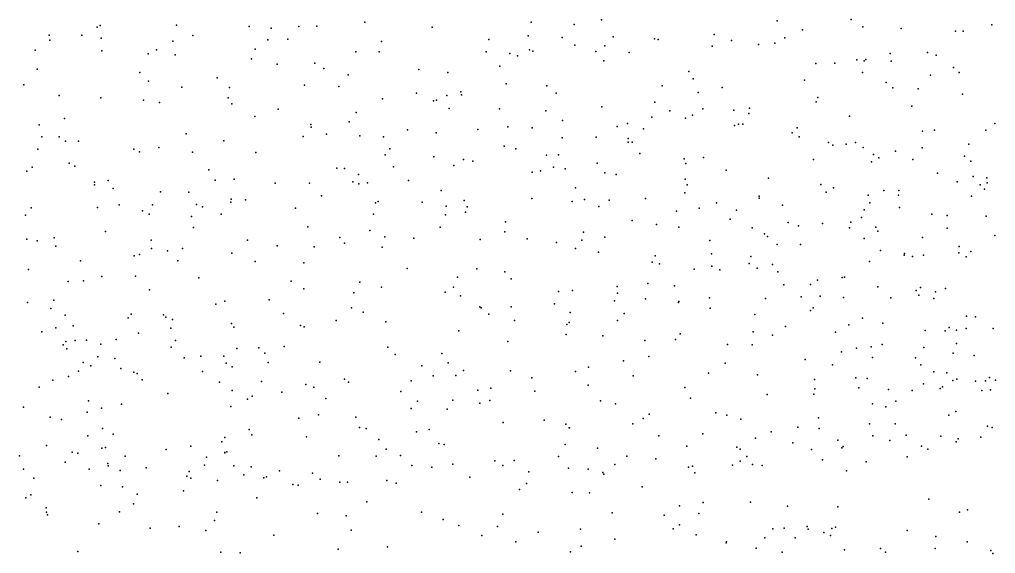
# Model space of a CAD drawing. Header units: metres. Extents: x -25 to 25, y -27.8 to 27.8.
# Drawn here: x -9.482 to -7.936, y 1.71 to 2.556 of the extents above; entities that cross this region are included whole.
import ezdxf

# ---------------------------------------------------------------- set-up
doc = ezdxf.new("R2010")
doc.units = ezdxf.units.M

msp = doc.modelspace()

# ---------------------------------------------------------------- linework, layer by layer
for p in [(-8.9346, 2.5521, -0.7692), (-8.6709, 2.552, 21.6645), (-8.56, 2.5559, -9.6945), (-8.2817, 2.5545, 23.9819), (-8.1642, 2.5564, -0.803), (-9.3588, 2.544, -9.7688), (-9.354, 2.5469, -19.0468), (-9.2329, 2.5472, -12.0856), (-9.1177, 2.5455, 26.6688), (-9.083, 2.5428, -18.224), (-9.0394, 2.5452, 26.0168), (-9.0109, 2.5456, 21.4128), (-8.8282, 2.5442, -12.4274), (-8.603, 2.5483, 3.2595), (-8.2416, 2.5398, 4.4887), (-8.1459, 2.545, -21.4234), (-8.0851, 2.5423, -22.7502), (-7.9991, 2.5378, -0.9024), (-7.9869, 2.5379, -19.5793), (-7.9414, 2.5479, -13.2331), (-9.4344, 2.5318, -20.3376), (-9.4334, 2.5235, 21.0708), (-9.3829, 2.5316, -16.8024), (-9.3521, 2.527, 21.1449), (-9.2388, 2.5223, 23.2062), (-9.2071, 2.5311, 21.2867), (-9.0882, 2.5241, -18.4516), (-9.0566, 2.525, -18.8788), (-8.9081, 2.5218, -9.6534), (-8.7383, 2.5246, 21.8172), (-8.6758, 2.5306, -21.4673), (-8.6219, 2.5277, 22.3848), (-8.5415, 2.5287, -22.4974), (-8.4758, 2.5258, -12.7409), (-8.4698, 2.5248, 24.8681), (-8.3813, 2.5326, 24.4446), (-8.3538, 2.5233, -22.635), (-8.2691, 2.5276, 22.759), (-9.4568, 2.5077, -11.8412), (-9.3511, 2.5065, 23.2424), (-9.2645, 2.5085, -15.2885), (-9.1081, 2.5095, -19.2191), (-8.9489, 2.5052, -21.3044), (-8.9121, 2.5051, 23.1475), (-8.7425, 2.5052, 21.4761), (-8.674, 2.5085, 25.5865), (-8.6685, 2.5062, 4.0255), (-8.6019, 2.5156, 21.4822), (-8.5689, 2.5056, 23.1327), (-8.5546, 2.5149, -18.7097), (-8.3845, 2.5142, 4.3966), (-8.3112, 2.5167, 24.1749), (-8.2852, 2.5188, -12.9448), (-9.2778, 2.5021, -18.1653), (-9.2352, 2.5002, -18.7688), (-9.1144, 2.4942, -12.2121), (-8.7051, 2.5025, -9.6627), (-8.6929, 2.4986, -0.3503), (-8.556, 2.4911, 25.2243), (-8.5158, 2.504, -18.4259), (-8.1555, 2.4927, 23.1387), (-8.1436, 2.491, 21.4969), (-8.1408, 2.493, 23.0888), (-8.1027, 2.5026, -20.8995), (-8.1011, 2.4902, -13.2454), (-8.0435, 2.504, 14.1972), (-8.0296, 2.4998, -20.1261), (-9.4537, 2.4775, -1.0326), (-9.0737, 2.4857, 26.8617), (-9.0136, 2.487, -17.9099), (-8.9995, 2.479, 23.1541), (-8.8489, 2.4773, 21.4716), (-8.7206, 2.4825, 23.1314), (-8.4212, 2.4738, -18.2926), (-8.22, 2.4866, 23.6068), (-8.1904, 2.4871, -19.3288), (-8.0021, 2.4802, 14.3438), (-9.291, 2.4724, 21.2596), (-9.2773, 2.4586, -20.9396), (-9.1687, 2.4641, -17.9803), (-8.9609, 2.4689, 21.4528), (-8.8034, 2.4724, -16.9983), (-8.4143, 2.4624, 21.4863), (-8.2381, 2.46, -9.8679), (-8.1462, 2.4724, -17.9936), (-8.0388, 2.4683, -20.6016), (-7.9934, 2.4725, 4.7226), (-9.4746, 2.4526, -20.175), (-9.2243, 2.4494, -16.8485), (-9.149, 2.4486, 23.1709), (-9.0301, 2.4521, -16.8616), (-8.976, 2.4502, -0.4914), (-8.7107, 2.4547, 3.7367), (-8.6465, 2.4514, 27.2378), (-8.4636, 2.4511, -0.5217), (-8.3687, 2.4488, -9.7829), (-8.109, 2.4563, -13.0672), (-8.0984, 2.4483, -9.9575), (-8.0583, 2.4463, 3.1166), (-9.4189, 2.4359, 21.1932), (-9.353, 2.4322, 21.1202), (-9.2852, 2.4285, 23.1866), (-9.1509, 2.4324, 21.4017), (-8.9067, 2.4307, 27.0747), (-8.853, 2.4399, -19.0989), (-8.8257, 2.4273, -21.8482), (-8.821, 2.4287, 3.4976), (-8.8045, 2.4362, 21.4342), (-8.7824, 2.442, 21.6134), (-8.7813, 2.4371, 22.2952), (-8.6318, 2.4396, 3.8911), (-8.4069, 2.4409, 3.1856), (-8.2172, 2.4327, 21.5036), (-7.9879, 2.4381, -19.7772), (-9.2601, 2.4249, 21.3386), (-9.1453, 2.4227, -21.1283), (-9.0721, 2.4142, 23.1462), (-8.8008, 2.4151, -17.2474), (-8.7215, 2.4149, 21.5026), (-8.5591, 2.4179, 25.008), (-8.4753, 2.4252, 4.285), (-8.399, 2.4147, -21.4357), (-8.3501, 2.4125, -18.4952), (-8.3252, 2.416, 27.2822), (-8.2198, 2.4261, -18.1289), (-8.0682, 2.4192, -21.3669), (-9.4103, 2.3993, -17.8677), (-9.1088, 2.4028, -0.6087), (-8.9485, 2.4092, -18.7844), (-8.6478, 2.4114, -14.6052), (-8.48, 2.4014, -7.9338), (-8.4516, 2.4115, 22.6253), (-8.4266, 2.3998, -18.9154), (-8.4154, 2.4046, 24.5265), (-8.3265, 2.4072, -18.703), (-8.1669, 2.4031, 23.1036), (-9.4507, 2.3895, -20.6268), (-9.0202, 2.3902, -19.2771), (-9.0196, 2.3856, 21.472), (-8.9594, 2.3944, -0.2802), (-8.8668, 2.3816, 21.8105), (-8.7557, 2.3822, -14.1271), (-8.7079, 2.3861, -13.848), (-8.6694, 2.3849, 15.2406), (-8.6213, 2.3961, 21.5177), (-8.5352, 2.3869, -13.6055), (-8.5184, 2.3915, -9.715), (-8.4932, 2.3832, -7.7175), (-8.3491, 2.3886, -12.8182), (-8.3427, 2.3903, -0.6527), (-8.3358, 2.3906, -7.8023), (-8.2496, 2.3849, -13.3893), (-8.0325, 2.3811, 23.0626), (-7.9509, 2.3812, 21.614), (-7.9368, 2.3917, 13.9839), (-9.4464, 2.3703, -19.8837), (-9.4188, 2.3705, -17.3981), (-9.2176, 2.3754, 26.4804), (-9.0322, 2.371, -17.712), (-8.9951, 2.3749, 25.8643), (-8.9428, 2.3722, -17.0578), (-8.9051, 2.3704, 22.0436), (-8.8218, 2.377, 15.2897), (-8.6221, 2.3691, -7.8469), (-8.5681, 2.3698, -19.0012), (-8.5175, 2.3676, 21.5309), (-8.2575, 2.3768, 23.0943), (-8.2469, 2.3702, 23.9953), (-8.0513, 2.3795, -18.1048), (-9.4528, 2.3511, -17.1354), (-9.409, 2.3633, 23.1835), (-9.3883, 2.3635, 21.3099), (-9.3007, 2.3508, 23.1444), (-9.2611, 2.3537, -17.7994), (-9.1582, 2.3641, 23.1365), (-8.895, 2.3513, -17.4293), (-8.7139, 2.3559, -14.8008), (-8.6956, 2.3513, 23.0771), (-8.5177, 2.3618, 27.2734), (-8.5113, 2.3618, 15.2472), (-8.2004, 2.3613, -7.7147), (-8.1932, 2.3571, -0.7677), (-8.1721, 2.3588, -8.0286), (-8.1574, 2.3614, 27.2815), (-8.1453, 2.3534, 4.6108), (-8.0518, 2.3531, 21.5874), (-7.9779, 2.359, -18.8654), (-9.2913, 2.3468, 21.4055), (-9.2076, 2.3462, 26.2225), (-9.1072, 2.3458, -0.4338), (-8.9023, 2.3418, 21.5067), (-8.8252, 2.3389, -22.0395), (-8.7785, 2.3347, -7.7908), (-8.6468, 2.3414, -21.409), (-8.6281, 2.3419, 25.2181), (-8.4991, 2.3441, -19.0162), (-8.429, 2.3358, 4.1484), (-8.3984, 2.3376, -21.2202), (-8.2241, 2.3344, 3.1084), (-8.1289, 2.3423, 23.0075), (-8.1207, 2.3373, -18.3145), (-8.0941, 2.3477, -7.8573), (-8.0665, 2.3345, -18.6706), (-7.9849, 2.3397, 4.8051), (-9.4614, 2.3221, -2.7977), (-9.4031, 2.3288, -0.8951), (-9.3938, 2.3241, 21.3889), (-8.979, 2.3206, 21.4017), (-8.9667, 2.3204, -21.2595), (-8.889, 2.3229, 21.5929), (-8.7938, 2.325, 3.2304), (-8.7634, 2.3319, 15.4406), (-8.6359, 2.3224, -21.4608), (-8.6174, 2.3198, -8.1156), (-8.5665, 2.3287, 24.8413), (-8.4262, 2.3281, -8.1844), (-8.1321, 2.3306, -18.4909), (-7.9746, 2.3316, 3.0432), (-9.4702, 2.3161, -18.3197), (-9.1819, 2.3182, -17.0935), (-8.9444, 2.3107, -0.1185), (-8.6695, 2.3145, 25.384), (-8.6566, 2.3164, 3.5553), (-8.5545, 2.3132, -7.5709), (-8.5365, 2.3108, 3.1787), (-8.4273, 2.3034, -12.6979), (-8.3625, 2.3177, 15.1491), (-8.2954, 2.3047, 23.0577), (-8.0277, 2.3126, -19.9772), (-7.9712, 2.3077, -21.2639), (-7.9495, 2.3053, 22.9652), (-9.3629, 2.2987, -19.6629), (-9.3626, 2.2945, -17.3008), (-9.3414, 2.3011, -9.7804), (-9.3333, 2.2883, -17.5215), (-9.1719, 2.3018, -9.7105), (-9.1415, 2.3031, -17.6022), (-9.0769, 2.2969, 15.4877), (-9.0222, 2.2969, 21.5096), (-8.9534, 2.2991, 23.0958), (-8.9439, 2.2957, -7.862), (-8.9306, 2.2977, 22.2081), (-8.8653, 2.3013, -12.4181), (-8.6009, 2.2897, 22.6065), (-8.4241, 2.2942, 3.9456), (-8.2123, 2.2951, -8.2127), (-8.1922, 2.2896, -21.3702), (-7.9962, 2.2993, 21.6432), (-7.96, 2.2942, -19.1227), (-7.9487, 2.2976, 11.0589), (-9.2583, 2.2833, 21.4935), (-9.2135, 2.2826, -17.3555), (-9.0035, 2.2769, -7.6993), (-8.8139, 2.2856, -21.3396), (-8.6703, 2.2728, 21.5642), (-8.4901, 2.2726, -21.4136), (-8.4277, 2.2815, 21.5683), (-8.31, 2.2734, 21.5815), (-8.3099, 2.2762, -19.0612), (-8.204, 2.2828, -12.8841), (-8.1374, 2.2778, 21.6057), (-8.1128, 2.2854, 23.024), (-8.0894, 2.278, 23.3136), (-8.0887, 2.2856, 14.6443), (-7.9736, 2.2765, -7.9938), (-7.9532, 2.2873, 11.3932), (-9.4629, 2.2581, -2.4842), (-9.3581, 2.2586, 21.2505), (-9.3235, 2.2629, -15.3412), (-9.2712, 2.2625, -18.584), (-9.2012, 2.2633, 21.2989), (-9.1919, 2.2594, -7.9663), (-9.1468, 2.2671, 21.5182), (-9.1464, 2.2715, -0.1428), (-9.1237, 2.2705, 26.8295), (-9.0443, 2.2571, 23.0963), (-8.9175, 2.2657, 25.6999), (-8.9134, 2.2681, -8.0362), (-8.8436, 2.2667, 27.1445), (-8.8057, 2.2604, -8.1554), (-8.7772, 2.2697, -7.5343), (-8.7727, 2.2595, -21.7004), (-8.6061, 2.2681, -12.5646), (-8.5865, 2.2713, 21.5698), (-8.5639, 2.2599, 23.033), (-8.5474, 2.2699, 15.0919), (-8.4049, 2.2571, 23.0383), (-8.3776, 2.2659, 24.3878), (-8.2728, 2.2622, -7.4833), (-8.1348, 2.2657, -22.6757), (-8.0879, 2.2583, -20.2598), (-9.4721, 2.2465, -17.5922), (-9.2869, 2.2532, 23.1089), (-9.2761, 2.2477, -0.5746), (-9.2093, 2.2444, -0.3519), (-9.1621, 2.2476, -7.6449), (-8.9211, 2.2477, -9.6822), (-8.8067, 2.2469, 21.5565), (-8.7752, 2.251, -19.1996), (-8.441, 2.2525, 3.7467), (-8.346, 2.2543, 27.3095), (-8.1481, 2.2428, -19.1433), (-8.1439, 2.2545, 15.036), (-8.0364, 2.2479, -8.1799), (-8.0121, 2.2457, -12.9902), (-7.9503, 2.2445, -13.354), (-9.2059, 2.2266, 23.0888), (-9.0249, 2.2278, 26.9732), (-8.8154, 2.2273, -18.8923), (-8.7116, 2.2355, 23.0294), (-8.511, 2.2377, 21.5866), (-8.4728, 2.2313, 15.4757), (-8.4373, 2.2274, -0.5844), (-8.356, 2.24, 15.0026), (-8.3213, 2.2262, -0.6949), (-8.2641, 2.2345, 23.0202), (-8.2475, 2.2291, -19.31), (-8.2097, 2.2331, 21.613), (-8.167, 2.2261, -9.9656), (-8.1648, 2.2354, 14.8272), (-8.125, 2.2273, 3.0123), (-9.3452, 2.2202, -8.298), (-8.974, 2.2111, 21.7033), (-8.9265, 2.2222, -19.2889), (-8.9031, 2.2121, 21.5709), (-8.7131, 2.22, -7.3696), (-8.5885, 2.2192, -14.0203), (-8.5544, 2.2113, -14.3504), (-8.3014, 2.2167, 4.2319), (-8.2968, 2.2124, 4.027), (-8.1219, 2.2209, -7.4676), (-8.0511, 2.2109, 21.6897), (-8.0122, 2.2258, 22.9369), (-7.9365, 2.2139, 21.756), (-9.4698, 2.2082, -19.7826), (-9.4535, 2.2054, -20.7047), (-9.4266, 2.2105, -7.6754), (-9.4239, 2.197, 21.6217), (-9.2733, 2.2064, 26.524), (-9.1207, 2.2066, 15.654), (-9.0735, 2.1979, -21.1614), (-9.0151, 2.1962, 22.0623), (-8.9669, 2.2021, -8.2739), (-8.9072, 2.1958, 22.3709), (-8.8568, 2.2098, -14.9124), (-8.7522, 2.2075, -0.1891), (-8.6776, 2.2086, 3.2115), (-8.6308, 2.2027, 21.6102), (-8.591, 2.2065, -0.4301), (-8.3882, 2.2062, 21.6169), (-8.2817, 2.1998, 15.3237), (-8.2445, 2.1996, -8.3637), (-8.1437, 2.2094, 22.975), (-7.9933, 2.1964, -20.7633), (-9.2998, 2.182, -8.4805), (-9.2913, 2.1838, 23.0557), (-9.2723, 2.1936, 26.2381), (-9.2474, 2.1895, -19.5002), (-9.2237, 2.1933, -21.0355), (-9.1451, 2.1862, -8.3523), (-8.6009, 2.1934, 22.9824), (-8.5645, 2.1875, 24.6957), (-8.4746, 2.1818, 22.9766), (-8.3857, 2.185, -7.3188), (-8.3231, 2.1808, 22.7684), (-8.118, 2.1902, 27.2989), (-8.0801, 2.1828, 4.658), (-8.0799, 2.1855, 11.2627), (-8.0669, 2.1805, -19.4688), (-8.0495, 2.1827, 23.0452), (-7.9939, 2.1868, -19.2809), (-7.9822, 2.1803, 22.8698), (-7.9746, 2.1889, -7.5146), (-9.3849, 2.174, 23.049), (-9.2308, 2.1741, -7.4016), (-9.1082, 2.1727, 23.0391), (-9.0314, 2.1709, 21.5899), (-8.4797, 2.1718, -14.5543), (-8.4677, 2.169, 3.0905), (-8.3852, 2.1652, 22.9637), (-8.3257, 2.1696, -13.683), (-8.2891, 2.1683, 22.9619), (-8.1352, 2.1728, 23.7064), (-9.4675, 2.1602, -2.3228), (-9.351, 2.1493, -8.6236), (-9.2981, 2.1498, -11.9545), (-8.8678, 2.1617, -21.2641), (-8.7572, 2.1614, 22.5446), (-8.7129, 2.1562, 15.0781), (-8.4128, 2.1607, 3.5442), (-8.3723, 2.1598, -9.846), (-8.3133, 2.1624, -22.5759), (-8.2806, 2.1567, 3.7291), (-9.4043, 2.1411, -11.7598), (-9.3802, 2.1423, -3.0824), (-9.1974, 2.147, 23.0218), (-9.0511, 2.1417, -0.0853), (-8.9423, 2.1403, 15.6962), (-8.7881, 2.148, 22.9676), (-8.7029, 2.1456, 22.9531), (-8.4863, 2.138, -19.2326), (-8.4443, 2.1341, 21.6753), (-8.2712, 2.1358, 24.2046), (-8.2287, 2.1366, -7.2823), (-8.2176, 2.1432, -19.2592), (-8.1788, 2.1474, 23.9432), (-8.1751, 2.1481, 21.7044), (-9.2757, 2.1277, -2.6551), (-9.0311, 2.1297, -7.2385), (-8.9523, 2.123, 27.0787), (-8.9081, 2.1321, 22.975), (-8.8073, 2.1242, -12.4102), (-8.7942, 2.1322, -8.4134), (-8.7832, 2.1182, -21.9017), (-8.6278, 2.1253, 24.8584), (-8.6055, 2.1266, 21.6741), (-8.5347, 2.1331, -9.7709), (-8.5342, 2.1227, 3.3445), (-8.1223, 2.1327, 22.9044), (-8.0613, 2.127, -21.2307), (-8.0572, 2.1192, -7.3309), (-8.0544, 2.1317, 22.8498), (-8.0309, 2.1249, 3.8214), (-8.015, 2.1298, 21.7924), (-9.4689, 2.1077, -8.7683), (-9.427, 2.1117, 21.7507), (-9.1709, 2.1052, -0.179), (-9.1562, 2.1101, 15.7927), (-9.0864, 2.1119, -12.2186), (-8.6344, 2.1059, -8.4542), (-8.5391, 2.1105, 22.9075), (-8.49, 2.1135, -19.1439), (-8.4377, 2.1081, 24.4694), (-8.4375, 2.1094, -12.5902), (-8.3887, 2.1153, -13.8958), (-8.2998, 2.1142, -12.6664), (-8.2433, 2.1166, 22.9064), (-8.2133, 2.1177, -0.8055), (-8.1762, 2.1157, -21.2064), (-8.1013, 2.1152, 14.3081), (-8.0331, 2.1143, 15.1127), (-9.4319, 2.0985, -18.3922), (-9.4091, 2.0879, 22.9554), (-9.3046, 2.0892, 21.3746), (-9.2535, 2.0885, 22.9736), (-9.0633, 2.0903, 21.873), (-8.9555, 2.0993, 25.685), (-8.9373, 2.0923, 21.6623), (-8.7527, 2.1011, 27.1993), (-8.7506, 2.0996, -9.7305), (-8.7383, 2.0892, 21.6892), (-8.7027, 2.1009, -7.1712), (-8.6096, 2.0922, -21.3187), (-8.5241, 2.0902, 22.6886), (-8.3874, 2.0988, 15.5151), (-8.3169, 2.0887, 21.7405), (-8.2288, 2.0953, 21.7476), (-8.2246, 2.0993, 14.7024), (-9.3096, 2.0835, 26.6468), (-9.2497, 2.0844, 15.3467), (-9.2394, 2.0807, -15.2136), (-9.1457, 2.0747, -8.5963), (-8.9799, 2.0793, -8.5008), (-8.9015, 2.077, -0.0942), (-8.6973, 2.0792, 25.2574), (-8.6149, 2.0732, -19.2997), (-8.611, 2.0761, 22.8686), (-8.5346, 2.0794, 14.9764), (-8.1679, 2.0725, 22.8293), (-8.1464, 2.0831, 14.4835), (-8.114, 2.0753, 21.8087), (-7.9818, 2.0863, 27.2793), (-7.9676, 2.0852, 22.7481), (-9.4463, 2.0611, 21.8431), (-9.424, 2.0676, -7.3231), (-9.3964, 2.0707, -19.6369), (-9.2929, 2.0594, -8.7605), (-9.2417, 2.0671, 21.7101), (-9.1423, 2.0686, 21.4835), (-9.0365, 2.0713, 21.6732), (-9.0308, 2.0692, 22.1972), (-8.7859, 2.0627, -19.3237), (-8.6156, 2.0569, 21.7364), (-8.4352, 2.0582, -21.4043), (-8.3197, 2.0616, 22.8478), (-8.2682, 2.0699, 3.5551), (-8.1889, 2.0606, 2.9373), (-8.0473, 2.0634, 4.7786), (-8.0156, 2.0629, 23.4897), (-8.0093, 2.0684, 4.2196), (-7.9973, 2.0638, -0.9326), (-7.9819, 2.0664, 21.8841), (-7.9394, 2.0667, 21.9621), (-9.4124, 2.0407, -15.4376), (-9.408, 2.0462, -9.9808), (-9.3933, 2.0476, 15.7464), (-9.3755, 2.0482, 26.4007), (-9.3526, 2.042, 26.2469), (-9.3283, 2.0493, 22.923), (-9.2344, 2.0478, -0.3646), (-8.7081, 2.0458, -22.1833), (-8.5578, 2.055, 15.6535), (-8.4913, 2.0477, 21.755), (-8.4424, 2.0491, 22.8414), (-8.36, 2.0415, 14.8366), (-8.3213, 2.0407, -21.2781), (-8.2887, 2.056, -19.388), (-8.1154, 2.0411, 11.1896), (-7.9975, 2.0426, -22.5553), (-9.4069, 2.0344, 15.5175), (-9.2416, 2.0371, 15.9039), (-9.1374, 2.0349, 22.9184), (-9.1024, 2.036, 21.6727), (-9.0931, 2.0276, 21.7231), (-9.0626, 2.0382, -15.014), (-8.8983, 2.037, 22.8799), (-8.8864, 2.0253, 21.7293), (-8.8128, 2.0269, 15.7893), (-8.1798, 2.0298, -9.9755), (-8.1561, 2.0356, -12.7046), (-8.1327, 2.0377, -19.5266), (-8.0492, 2.0364, 22.7239), (-8.0027, 2.0275, -12.7858), (-9.3806, 2.0125, 21.8651), (-9.3576, 2.0218, -0.7158), (-9.3304, 2.0192, -7.1608), (-9.2207, 2.0199, 22.9028), (-9.1946, 2.0227, -2.8487), (-9.1579, 2.0226, -18.7237), (-9.1542, 2.0119, 25.8503), (-9.0876, 2.0129, 26.9976), (-9.0058, 2.0134, -0.1897), (-8.8025, 2.0121, 22.8299), (-8.5249, 2.0155, -22.3823), (-8.4848, 2.0225, 3.032), (-8.3637, 2.0117, 27.2993), (-8.2374, 2.0174, 15.3881), (-8.1303, 2.0207, 27.3071), (-8.0623, 2.0203, 4.4377), (-7.9692, 2.024, 22.6216), (-9.388, 1.9991, -8.876), (-9.3687, 2.0074, -3.2166), (-9.3213, 2.0033, -11.8416), (-9.3006, 1.9973, 26.8201), (-9.295, 1.9951, 21.8249), (-9.192, 1.9986, 21.7836), (-9.1446, 2.0059, -21.0546), (-8.8441, 2.0074, -0.2728), (-8.7784, 2.0002, -19.0296), (-8.704, 1.9994, 21.785), (-8.6007, 1.9986, 22.7816), (-8.5801, 2.0053, -12.4606), (-8.3901, 1.996, 21.8219), (-8.1936, 2.0088, 22.7635), (-8.0541, 2.0092, -10.0636), (-8.0333, 1.9981, 23.6872), (-8.0129, 1.9962, -20.5258), (-9.429, 1.9845, -20.7562), (-9.4039, 1.9905, 22.8185), (-9.2875, 1.9854, -20.9193), (-9.165, 1.9816, -7.039), (-9.0982, 1.9827, -9.8242), (-8.9671, 1.9865, -21.1521), (-8.9605, 1.9813, -7.016), (-8.861, 1.9837, 25.554), (-8.8263, 1.9915, 15.1), (-8.7904, 1.9919, -7.027), (-8.67, 1.9886, 25.0589), (-8.5097, 1.9914, 3.2203), (-8.3125, 1.993, 22.7545), (-8.2222, 1.9857, -7.0956), (-8.1569, 1.9886, 15.2444), (-8.1392, 1.9874, 22.8299), (-8.0499, 1.9789, 11.417), (-8.003, 1.9842, 22.0367), (-7.997, 1.9863, 14.2429), (-7.9673, 1.983, -13.6186), (-7.9515, 1.9839, 22.1172), (-7.945, 1.9887, -20.748), (-7.9357, 1.9849, 2.8711), (-9.4503, 1.9734, 26.541), (-9.2466, 1.9637, 22.8264), (-9.1449, 1.9686, -0.501), (-9.0663, 1.9655, 15.1984), (-9.028, 1.9778, -0.3694), (-9.0154, 1.9735, 22.8277), (-8.8776, 1.9668, 21.8031), (-8.7554, 1.969, 25.3707), (-8.7351, 1.9719, -14.7778), (-8.6656, 1.9673, 27.2375), (-8.581, 1.9768, 21.827), (-8.4277, 1.9733, -19.4187), (-8.2217, 1.971, -14.0475), (-8.152, 1.9724, -14.4507), (-8.1049, 1.97, 21.9833), (-8.0678, 1.9683, 4.6308), (-8.0234, 1.9715, -19.4862), (-8.0197, 1.974, 22.5714), (-7.9574, 1.9683, 22.4552), (-7.9436, 1.9694, 22.2266), (-9.3724, 1.952, 21.9651), (-9.1206, 1.9544, 22.8129), (-9.1132, 1.9596, -8.74), (-8.9964, 1.9558, 22.3389), (-8.8514, 1.9515, 22.7616), (-8.795, 1.9531, -0.536), (-8.7526, 1.9481, 21.8412), (-8.7368, 1.9523, 22.743), (-8.5614, 1.9522, 22.7228), (-8.4186, 1.9564, 22.7296), (-8.2976, 1.962, 22.7149), (-8.2233, 1.9626, 21.9176), (-8.0937, 1.9514, -19.7364), (-9.4752, 1.9422, -19.7386), (-9.3745, 1.934, 15.9818), (-9.3518, 1.9404, 25.9862), (-9.3202, 1.9468, -2.3071), (-9.1469, 1.9431, 21.8306), (-8.8614, 1.9396, -9.8081), (-8.8041, 1.939, -8.6119), (-8.5378, 1.947, -21.2334), (-8.3787, 1.9329, 24.3978), (-8.1304, 1.947, 22.6047), (-8.1093, 1.9427, 3.3742), (-7.9984, 1.9353, -19.9282), (-9.4328, 1.9261, 22.0945), (-9.4153, 1.9224, 21.4225), (-9.0393, 1.9244, -12.1607), (-9.0078, 1.9299, 21.8415), (-8.949, 1.9261, 22.7504), (-8.7156, 1.9174, 22.6597), (-8.6506, 1.9214, 21.9067), (-8.494, 1.9238, -0.7215), (-8.4843, 1.9308, -21.5646), (-8.3611, 1.9295, 21.9366), (-8.3391, 1.9227, -0.765), (-8.2161, 1.9251, 22.6133), (-8.0096, 1.929, 22.3652), (-9.35, 1.9081, 15.3045), (-9.1178, 1.9064, 21.905), (-8.943, 1.9095, -19.3823), (-8.9326, 1.9079, 16.0133), (-8.8528, 1.9029, -12.2934), (-8.8325, 1.9064, 21.8981), (-8.6165, 1.9151, 22.6391), (-8.6112, 1.9091, -21.8099), (-8.6102, 1.9094, 14.9906), (-8.5101, 1.9155, 24.6043), (-8.2911, 1.9028, 22.0148), (-8.2487, 1.91, -19.6283), (-8.2151, 1.908, 24.1777), (-8.1353, 1.9155, 24.0344), (-8.0947, 1.9156, 22.1263), (-7.9484, 1.9118, -7.0728), (-7.9412, 1.9095, -19.6834), (-9.3734, 1.8966, 22.6383), (-9.3332, 1.8993, -6.9538), (-9.1614, 1.8869, 21.9852), (-9.1565, 1.894, 22.7304), (-9.1136, 1.898, 22.0319), (-9.0272, 1.8949, 22.7251), (-8.9123, 1.8908, 21.9315), (-8.4689, 1.8966, 14.9176), (-8.3993, 1.8996, 2.9543), (-8.3158, 1.8928, 14.7776), (-8.1854, 1.8897, 22.0786), (-8.1302, 1.8967, 22.4406), (-8.103, 1.8893, -7.0013), (-8.0774, 1.8977, 2.8007), (-8.0222, 1.8961, -12.6464), (-7.9982, 1.8872, -20.0783), (-7.9947, 1.8918, -20.9817), (-7.9591, 1.8945, 5.0259), (-9.439, 1.8813, 22.422), (-9.3512, 1.8772, -18.5474), (-9.3453, 1.8782, 22.1724), (-9.2494, 1.8749, 22.662), (-9.2104, 1.8799, -3.0918), (-9.153, 1.8711, 22.6483), (-8.9008, 1.8755, 22.6026), (-8.8173, 1.8843, 22.6059), (-8.8091, 1.8829, 27.1811), (-8.6175, 1.883, -9.8627), (-8.566, 1.8772, -8.6353), (-8.4245, 1.8801, 22.0322), (-8.3453, 1.8783, 22.5385), (-8.3402, 1.8753, -6.9597), (-8.2567, 1.8856, -21.469), (-8.2269, 1.8751, 22.4907), (-8.1789, 1.8776, 14.5965), (-8.1772, 1.8794, 22.1668), (-8.053, 1.8802, 27.2976), (-8.0428, 1.8753, -14.2418), (-9.4816, 1.8649, 26.7821), (-9.398, 1.8705, 22.5129), (-9.3893, 1.8692, 22.2815), (-9.3141, 1.8645, 22.575), (-9.1853, 1.8629, -15.0932), (-9.1565, 1.8701, 25.7421), (-9.1564, 1.8696, -9.9134), (-8.9759, 1.8648, 21.9995), (-8.9167, 1.8643, -8.7057), (-8.8783, 1.8655, 22.008), (-8.7286, 1.857, 25.2681), (-8.6981, 1.8575, 22.0567), (-8.6281, 1.8638, 22.5239), (-8.5198, 1.8643, 3.0444), (-8.4738, 1.8599, -12.4191), (-8.3401, 1.8563, 22.4181), (-8.3293, 1.864, 22.1152), (-8.2097, 1.8584, 22.273), (-8.1403, 1.8552, -21.0637), (-8.0754, 1.8634, -14.6838), (-9.4755, 1.8436, -18.333), (-9.4093, 1.8547, -2.0765), (-9.3713, 1.8434, 21.549), (-9.3416, 1.8528, 22.3524), (-9.3412, 1.8491, -10.0288), (-9.3224, 1.8413, 25.8515), (-9.2812, 1.8457, -3.2316), (-9.2131, 1.8399, 22.1903), (-9.1884, 1.85, 22.0797), (-9.1421, 1.849, -0.7753), (-9.1146, 1.8475, 22.567), (-9.0698, 1.841, 27.0948), (-8.8603, 1.8493, -6.8645), (-8.8287, 1.8466, 22.5048), (-8.7952, 1.8518, 22.0587), (-8.716, 1.8495, 22.4715), (-8.6749, 1.8397, 22.367), (-8.6119, 1.8455, 22.1619), (-8.5807, 1.8438, 24.7327), (-8.5386, 1.8509, 22.1204), (-8.4219, 1.8469, -19.5601), (-8.4157, 1.8482, 22.1815), (-8.3521, 1.8502, -22.3072), (-8.3206, 1.8513, -21.1389), (-8.3054, 1.8494, 22.2688), (-8.1715, 1.8411, 3.256), (-9.4589, 1.8292, -10.1354), (-9.2168, 1.8328, 22.4508), (-9.2104, 1.8295, 22.3628), (-9.1678, 1.8255, -11.9852), (-9.1265, 1.8347, 22.1702), (-9.0947, 1.8297, 22.468), (-9.0902, 1.8316, 22.1739), (-9.0173, 1.8372, 22.5233), (-9.0055, 1.8279, 22.4207), (-8.8999, 1.8255, 22.2615), (-8.7683, 1.8312, 22.3261), (-8.5575, 1.8383, 22.3334), (-8.556, 1.8355, -6.8946), (-8.4121, 1.8378, 22.3105), (-9.3526, 1.8179, -9.026), (-9.3187, 1.8159, 21.7056), (-9.2218, 1.8092, -6.824), (-9.0485, 1.8191, 22.2637), (-9.04, 1.8184, 25.6375), (-8.9742, 1.8231, -0.7862), (-8.9619, 1.8232, 22.3296), (-8.8849, 1.8217, 15.1308), (-8.6894, 1.8116, 15.9647), (-8.6788, 1.8211, 25.1173), (-8.4951, 1.8154, -22.1321), (-9.4716, 1.7984, -20.6095), (-9.4636, 1.8032, -11.665), (-9.2955, 1.8041, -15.2786), (-9.1059, 1.7983, -2.9328), (-8.6061, 1.8067, 27.239), (-8.579, 1.8061, -0.7966), (-8.0415, 1.7962, 14.5391), (-9.4392, 1.7824, -3.381), (-9.3008, 1.7885, -1.044), (-8.9312, 1.7917, -21.0597), (-8.4362, 1.7853, -2.5723), (-8.3986, 1.791, 22.709), (-8.3236, 1.7911, -2.7094), (-8.2654, 1.7849, 15.2365), (-8.1856, 1.7838, 15.0584), (-7.9801, 1.7793, 3.1486), (-9.439, 1.7756, 15.2536), (-9.4375, 1.7711, -1.2016), (-9.3234, 1.7759, -20.7835), (-9.169, 1.7756, -19.507), (-9.0096, 1.7733, 22.3553), (-8.9642, 1.7697, -0.9512), (-8.8449, 1.7757, 25.4647), (-8.8106, 1.7638, 16.0988), (-8.7158, 1.7726, -8.7054), (-8.5428, 1.7743, 15.7783), (-8.4603, 1.771, -2.8875), (-8.4057, 1.7733, -9.9291), (-7.9927, 1.7755, -20.8236), (-9.3561, 1.7571, 16.1936), (-9.2746, 1.7502, -18.6981), (-9.2289, 1.7526, 22.0278), (-9.1727, 1.7623, 15.2063), (-8.9562, 1.747, 16.2023), (-8.7855, 1.7545, -0.9623), (-8.7246, 1.753, -21.0805), (-8.5931, 1.7484, -14.7253), (-8.446, 1.749, 15.6009), (-8.4362, 1.7552, 24.5569), (-8.2882, 1.7493, -12.3896), (-8.2705, 1.7502, -8.6276), (-8.2342, 1.7528, -19.3697), (-8.2322, 1.7485, -0.9229), (-8.1951, 1.7497, 24.2648), (-8.1892, 1.7517, -2.9003), (-9.1866, 1.7466, -2.3416), (-9.0786, 1.7389, -2.5258), (-8.7493, 1.7383, 27.2061), (-8.6601, 1.7439, -2.8242), (-8.5385, 1.7325, -8.6963), (-8.4099, 1.7394, 14.9626), (-8.3008, 1.7347, 2.918), (-8.253, 1.7349, 22.7229), (-8.2076, 1.7432, -6.8517), (-8.1968, 1.7383, -20.9485), (-8.0758, 1.7464, -2.7068), (-8.0302, 1.7368, -0.9468), (-8.9771, 1.7168, -12.0907), (-8.8985, 1.7207, -8.7673), (-8.6954, 1.7287, -2.5729), (-8.5918, 1.7214, -3.0005), (-8.3623, 1.727, -21.0227), (-8.3616, 1.7286, 15.3499), (-8.3146, 1.7183, 3.0983), (-8.175, 1.716, -2.4029), (-8.1176, 1.718, -20.1328), (-8.0315, 1.7177, -2.5392), (-7.9808, 1.7287, -10.0411), (-9.3891, 1.713, 27.0389), (-9.1627, 1.7121, -20.876), (-9.1319, 1.711, 16.2907), (-8.6091, 1.7125, -6.7933), (-8.2734, 1.712, -3.0685), (-8.11, 1.7119, -8.5652), (-7.943, 1.7146, 4.7896), (-7.9401, 1.71, -6.8555)]:
    msp.add_point(p)

doc.saveas('drawing.dxf')
